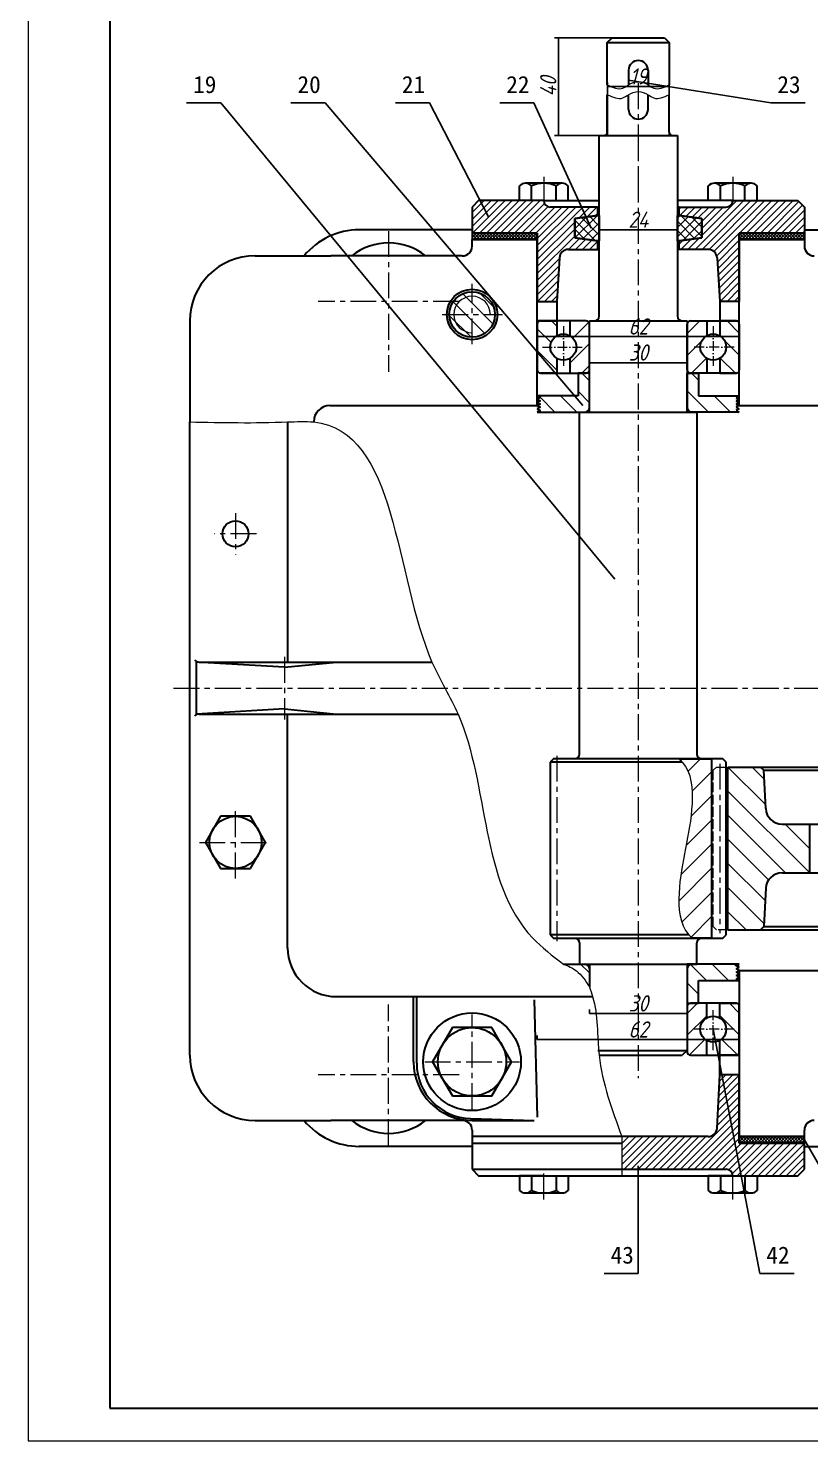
# Model space of a CAD drawing. Header units: millimetres. Extents: x 0 to 1189, y 0 to 841.
# Drawn here: x 0 to 240.1, y 0 to 433.8 of the extents above; entities that cross this region are included whole.
import ezdxf

# ---------------------------------------------------------------- set-up
doc = ezdxf.new("R2010")
doc.units = ezdxf.units.MM
doc.header["$LTSCALE"] = 0.25
for name, pattern in [('ACAD_ISO02W100', [15, 12, -3]), ('ACAD_ISO10W100', [18, 12, -3, 0, -3]), ('CENTER', [50.8, 31.75, -6.35, 6.35, -6.35])]:
    doc.linetypes.add(name, pattern=pattern)
for name, color, linetype, lineweight in [('中心线', 1, 'CENTER', 15), ('剖面线', 4, 'Continuous', 15), ('尺寸', 7, 'Continuous', 15), ('标注', 3, 'Continuous', 15), ('粗实线', 7, 'Continuous', 30), ('细实线', 7, 'Continuous', 15), ('虚线', 1, 'ACAD_ISO02W100', 15)]:
    doc.layers.add(name, color=color, linetype=linetype, lineweight=lineweight)
doc.styles.add('gbeitc', font='gbeitc.shx', dxfattribs={"bigfont": 'gbcbig.shx'})
doc.styles.get("Standard").update_dxf_attribs({"font": 'SimSun.ttf'})
doc.styles.add('txt', font='txt.shx')
doc.dimstyles.new('1', dxfattribs={"dimtxt": 5, "dimasz": 2.5, "dimexe": 1.25, "dimexo": 0, "dimtad": 1, "dimdec": 3, "dimdsep": 46, "dimtxsty": 'gbeitc', "dimblk": 'NONE', "dimcen": 2.5, "dimadec": 0, "dimazin": 0, "dimtfac": 1, "dimtdec": 3, "dimtmove": 0, "dimatfit": 3, "dimfxl": 1, "dimarcsym": 0})
doc.dimstyles.new('ISO-25', dxfattribs={"dimtxt": 3.5, "dimasz": 2.1875, "dimexe": 1.25, "dimexo": 0, "dimtad": 1, "dimdec": 3, "dimlfac": 1.5, "dimrnd": 0.01, "dimdsep": 46, "dimtxsty": 'txt', "dimcen": 2.5, "dimadec": 0, "dimazin": 0, "dimtfac": 1, "dimtdec": 3, "dimtmove": 0, "dimatfit": 3, "dimfxl": 1, "dimarcsym": 0})
pattern_1 = [(45, (-224.1548, -146.9339), (-1.0776307, 1.0776307), [])]
pattern_2 = [(45, (-224.1548, -146.9339), (-0.4849338, 0.4849338), []), (135, (-224.1548, -146.9339), (-0.4849338, -0.4849338), [])]
pattern_3 = [(135, (-224.155, -146.934), (-3.367596, -3.367596), [])]
pattern_4 = [(45, (-224.155, -146.934), (-3.367596, 3.367596), [])]
pattern_5 = [(45, (-224.1548, -146.9339), (-1.4143903, 1.4143903), []), (135, (-224.1548, -146.9339), (-1.4143903, -1.4143903), [])]

# ---------------------------------------------------------------- blocks, each defined once
blk = doc.blocks.new('*D18')
at = {"layer": 'Defpoints', "color": 0, "transparency": 16777216}
for p in [(196.72, 415.9), (177.72, 400.9), (196.72, 400.9)]:
    blk.add_point(p, dxfattribs=at)
at = {"layer": '尺寸', "color": 0, "lineweight": -2, "transparency": 16777216}
for p, q in [((177.72, 400.9), (177.72, 417.15)), ((196.72, 400.9), (196.72, 417.15)), ((177.72, 415.9), (196.72, 415.9))]:
    blk.add_line(p, q, dxfattribs=at)
at = {"layer": '尺寸', "color": 0, "transparency": 16777216, "insert": (187.22, 419.02), "char_height": 5, "attachment_point": 5, "style": 'gbeitc'}
blk.add_mtext('19', dxfattribs=at)
blk = doc.blocks.new('_None')
blk = doc.blocks.new('*D19')
at = {"layer": 'Defpoints', "color": 0, "transparency": 16777216}
for p in [(162.72, 430.9), (187.22, 430.9), (187.22, 400.9)]:
    blk.add_point(p, dxfattribs=at)
at = {"layer": '尺寸', "color": 0, "lineweight": -2, "transparency": 16777216}
for p, q in [((187.22, 430.9), (161.47, 430.9)), ((162.72, 400.9), (162.72, 430.9)), ((187.22, 400.9), (161.47, 400.9))]:
    blk.add_line(p, q, dxfattribs=at)
at = {"layer": '尺寸', "color": 0, "transparency": 16777216, "insert": (159.59, 415.9), "char_height": 5, "attachment_point": 5, "rotation": 90, "style": 'gbeitc'}
blk.add_mtext('40', dxfattribs=at)
blk = doc.blocks.new('*D20')
at = {"layer": 'Defpoints', "color": 0, "transparency": 16777216}
for p in [(175.22, 371.9), (199.22, 371.9), (199.22, 371.9)]:
    blk.add_point(p, dxfattribs=at)
at = {"layer": '尺寸', "color": 0, "lineweight": -2, "transparency": 16777216}
for p, q in [((175.22, 371.9), (175.22, 373.15)), ((199.22, 371.9), (199.22, 373.15)), ((175.22, 371.9), (199.22, 371.9))]:
    blk.add_line(p, q, dxfattribs=at)
at = {"layer": '尺寸', "color": 0, "transparency": 16777216, "insert": (187.22, 375.02), "char_height": 5, "attachment_point": 5, "style": 'gbeitc'}
blk.add_mtext('24', dxfattribs=at)
blk = doc.blocks.new('*D21')
at = {"layer": 'Defpoints', "color": 0, "transparency": 16777216}
for p in [(156.22, 339.1), (218.22, 339.1), (218.22, 339.1)]:
    blk.add_point(p, dxfattribs=at)
at = {"layer": '尺寸', "color": 0, "lineweight": -2, "transparency": 16777216}
for p, q in [((156.22, 339.1), (156.22, 340.35)), ((156.22, 339.1), (218.22, 339.1)), ((218.22, 339.1), (218.22, 340.35))]:
    blk.add_line(p, q, dxfattribs=at)
at = {"layer": '尺寸', "color": 0, "transparency": 16777216, "insert": (187.22, 342.22), "char_height": 5, "attachment_point": 5, "style": 'gbeitc'}
blk.add_mtext('62', dxfattribs=at)
blk = doc.blocks.new('*D22')
at = {"layer": 'Defpoints', "color": 0, "transparency": 16777216}
for p in [(172.22, 331.1), (202.22, 331.1), (202.22, 331.1)]:
    blk.add_point(p, dxfattribs=at)
at = {"layer": '尺寸', "color": 0, "lineweight": -2, "transparency": 16777216}
for p, q in [((172.22, 331.1), (172.22, 332.35)), ((172.22, 331.1), (202.22, 331.1)), ((202.22, 331.1), (202.22, 332.35))]:
    blk.add_line(p, q, dxfattribs=at)
at = {"layer": '尺寸', "color": 0, "transparency": 16777216, "insert": (187.22, 334.22), "char_height": 5, "attachment_point": 5, "style": 'gbeitc'}
blk.add_mtext('30', dxfattribs=at)
blk = doc.blocks.new('*D23')
at = {"layer": 'Defpoints', "color": 0, "transparency": 16777216}
for p in [(156.22, 123.2), (218.22, 123.2), (218.22, 123.2)]:
    blk.add_point(p, dxfattribs=at)
at = {"layer": '尺寸', "color": 0, "lineweight": -2, "transparency": 16777216}
for p, q in [((156.22, 123.2), (156.22, 124.45)), ((156.22, 123.2), (218.22, 123.2)), ((218.22, 123.2), (218.22, 124.45))]:
    blk.add_line(p, q, dxfattribs=at)
at = {"layer": '尺寸', "color": 0, "transparency": 16777216, "insert": (187.22, 126.32), "char_height": 5, "attachment_point": 5, "style": 'gbeitc'}
blk.add_mtext('62', dxfattribs=at)
blk = doc.blocks.new('*D24')
at = {"layer": 'Defpoints', "color": 0, "transparency": 16777216}
for p in [(172.22, 131.2), (202.22, 131.2), (202.22, 131.2)]:
    blk.add_point(p, dxfattribs=at)
at = {"layer": '尺寸', "color": 0, "lineweight": -2, "transparency": 16777216}
for p, q in [((172.22, 131.2), (172.22, 132.45)), ((172.22, 131.2), (202.22, 131.2)), ((202.22, 131.2), (202.22, 132.45))]:
    blk.add_line(p, q, dxfattribs=at)
at = {"layer": '尺寸', "color": 0, "transparency": 16777216, "insert": (187.22, 134.32), "char_height": 5, "attachment_point": 5, "style": 'gbeitc'}
blk.add_mtext('30', dxfattribs=at)

msp = doc.modelspace()

# ---------------------------------------------------------------- hatches: boundary and pattern name
at = {"layer": '剖面线'}
h = msp.add_hatch(dxfattribs=at)
h.set_pattern_fill('ANSI31', color=256, scale=0.48, style=0)
h.set_pattern_definition(pattern_1)
edge = h.paths.add_edge_path()
edge.add_line((174.7159, 378.8995), (160.2159, 378.8995))
edge.add_arc((160.2159, 380.8995), 2, 180, 270, ccw=False)
edge.add_line((158.2159, 380.8995), (138.2159, 380.8995))
edge.add_line((138.2159, 380.8995), (136.2159, 378.8995))
edge.add_line((136.2159, 378.8995), (136.2159, 370.8995))
edge.add_line((136.2159, 370.8995), (150.7159, 370.8995))
edge.add_line((150.7159, 370.8995), (156.2159, 370.8995))
edge.add_line((156.2159, 370.8995), (156.2159, 360.8995))
edge.add_line((156.2159, 360.8995), (156.2159, 349.8995))
edge.add_line((156.2159, 349.8995), (162.2159, 349.8995))
edge.add_line((162.2159, 349.8995), (163.0123, 363.3124))
edge.add_arc((165.7574, 363.1495), 2.75, 90, 176.602052, ccw=False)
edge.add_line((165.7574, 365.8995), (174.7159, 365.8995))
edge.add_line((174.7159, 365.8995), (174.7159, 368.54))
edge.add_line((174.7159, 368.54), (167.7159, 369.3995))
edge.add_line((167.7159, 369.3995), (167.7159, 375.3995))
edge.add_line((167.7159, 375.3995), (174.7159, 376.2589))
edge.add_line((174.7159, 376.2589), (174.7159, 378.8995))
h = msp.add_hatch(dxfattribs=at)
h.set_pattern_fill('ANSI31', color=256, scale=0.48, style=0)
h.set_pattern_definition(pattern_1)
edge = h.paths.add_edge_path()
edge.add_line((199.7159, 378.8995), (214.2159, 378.8995))
edge.add_arc((214.2159, 380.8995), 2, 270, 360)
edge.add_line((216.2159, 380.8995), (236.2159, 380.8995))
edge.add_line((236.2159, 380.8995), (238.2159, 378.8995))
edge.add_line((238.2159, 378.8995), (238.2159, 370.8995))
edge.add_line((238.2159, 370.8995), (223.7159, 370.8995))
edge.add_line((223.7159, 370.8995), (218.2159, 370.8995))
edge.add_line((218.2159, 370.8995), (218.2159, 360.8995))
edge.add_line((218.2159, 360.8995), (218.2159, 349.8995))
edge.add_line((218.2159, 349.8995), (212.2159, 349.8995))
edge.add_line((212.2159, 349.8995), (211.4195, 363.3124))
edge.add_arc((208.6743, 363.1495), 2.75, 3.397948, 90)
edge.add_line((208.6743, 365.8995), (199.7159, 365.8995))
edge.add_line((199.7159, 365.8995), (199.7159, 368.54))
edge.add_line((199.7159, 368.54), (206.7159, 369.3995))
edge.add_line((206.7159, 369.3995), (206.7159, 375.3995))
edge.add_line((206.7159, 375.3995), (199.7159, 376.2589))
edge.add_line((199.7159, 376.2589), (199.7159, 378.8995))
h = msp.add_hatch(dxfattribs=at)
h.set_pattern_fill('ANSI37', color=256, scale=0.63, style=0)
h.set_pattern_definition(pattern_5)
h.paths.add_polyline_path([(167.7159, 375.3995), (174.7159, 376.2589), (175.2159, 376.2589), (175.2159, 368.54), (174.7159, 368.54), (167.7159, 369.3995)])
h = msp.add_hatch(dxfattribs=at)
h.set_pattern_fill('ANSI37', color=256, scale=0.63, style=0)
h.set_pattern_definition(pattern_5)
h.paths.add_polyline_path([(206.7159, 369.3995), (199.7159, 368.54), (199.2159, 368.54), (199.2159, 376.2589), (199.7159, 376.2589), (206.7159, 375.3995)])
h = msp.add_hatch(dxfattribs=at)
h.set_pattern_fill('ANSI37', color=256, scale=0.216, style=0)
h.set_pattern_definition(pattern_2)
h.paths.add_polyline_path([(156.2159, 368.8995), (156.2159, 370.8995), (136.2159, 370.8995), (136.2159, 368.8995)])
h = msp.add_hatch(dxfattribs=at)
h.set_pattern_fill('ANSI37', color=256, scale=0.216, style=0)
h.set_pattern_definition(pattern_2)
h.paths.add_polyline_path([(218.2159, 368.8995), (218.2159, 370.8995), (238.2159, 370.8995), (238.2159, 368.8995)])
h = msp.add_hatch(dxfattribs=at)
h.set_pattern_fill('ANSI31', color=256, scale=1.2, angle=90, style=0)
h.set_pattern_definition([(135, (-224.1548, -146.934), (-2.694077, -2.694077), [])])
edge = h.paths.add_edge_path()
edge.add_arc((136.2159, 345.8995), 7, 0, 360)
h = msp.add_hatch(dxfattribs=at)
h.set_pattern_fill('ANSI31', color=256, scale=1.5, angle=90, style=0)
h.set_pattern_definition(pattern_3)
edge = h.paths.add_edge_path()
edge.add_line((157.2159, 343.8995), (162.2159, 343.8995))
edge.add_line((162.2159, 343.8995), (162.2159, 339.3636))
edge.add_arc((164.2159, 335.8995), 4, 120, 240)
edge.add_line((162.2159, 332.4353), (162.2159, 327.8995))
edge.add_line((162.2159, 327.8995), (157.2159, 327.8995))
edge.add_arc((157.2159, 328.8995), 1, 180, 270, ccw=False)
edge.add_line((156.2159, 328.8995), (156.2159, 342.8995))
edge.add_arc((157.2159, 342.8995), 1, 90, 180, ccw=False)
h = msp.add_hatch(dxfattribs=at)
h.set_pattern_fill('ANSI31', color=256, scale=1.5, style=0)
h.set_pattern_definition(pattern_4)
edge = h.paths.add_edge_path()
edge.add_line((171.2159, 343.8995), (166.2159, 343.8995))
edge.add_line((166.2159, 343.8995), (166.2159, 339.3636))
edge.add_arc((164.2159, 335.8995), 4, -60, 60, ccw=False)
edge.add_line((166.2159, 332.4353), (166.2159, 327.8995))
edge.add_line((166.2159, 327.8995), (171.2159, 327.8995))
edge.add_arc((171.2159, 328.8995), 1, 270, 360)
edge.add_line((172.2159, 328.8995), (172.2159, 342.8995))
edge.add_arc((171.2159, 342.8995), 1, 0, 90)
h = msp.add_hatch(dxfattribs=at)
h.set_pattern_fill('ANSI31', color=256, scale=1.5, style=0)
h.set_pattern_definition(pattern_4)
edge = h.paths.add_edge_path()
edge.add_line((203.2159, 343.8995), (208.2159, 343.8995))
edge.add_line((208.2159, 343.8995), (208.2159, 339.3636))
edge.add_arc((210.2159, 335.8995), 4, 120, 240)
edge.add_line((208.2159, 332.4353), (208.2159, 327.8995))
edge.add_line((208.2159, 327.8995), (203.2159, 327.8995))
edge.add_arc((203.2159, 328.8995), 1, 180, 270, ccw=False)
edge.add_line((202.2159, 328.8995), (202.2159, 342.8995))
edge.add_arc((203.2159, 342.8995), 1, 90, 180, ccw=False)
h = msp.add_hatch(dxfattribs=at)
h.set_pattern_fill('ANSI31', color=256, scale=1.5, angle=90, style=0)
h.set_pattern_definition(pattern_3)
edge = h.paths.add_edge_path()
edge.add_line((217.2159, 343.8995), (212.2159, 343.8995))
edge.add_line((212.2159, 343.8995), (212.2159, 339.3636))
edge.add_arc((210.2159, 335.8995), 4, -60, 60, ccw=False)
edge.add_line((212.2159, 332.4353), (212.2159, 327.8995))
edge.add_line((212.2159, 327.8995), (217.2159, 327.8995))
edge.add_arc((217.2159, 328.8995), 1, 270, 360)
edge.add_line((218.2159, 328.8995), (218.2159, 342.8995))
edge.add_arc((217.2159, 342.8995), 1, 0, 90)
h = msp.add_hatch(dxfattribs=at)
h.set_pattern_fill('ANSI31', color=256, scale=1.5, angle=90, style=0)
h.set_pattern_definition(pattern_3)
h.paths.add_polyline_path([(172.2159, 327.8995), (168.7159, 327.8995), (168.7159, 320.8995), (156.2159, 320.8995), (157.1972, 320.3995), (156.2159, 319.8995), (157.1972, 319.3995), (156.2159, 318.8995), (157.1972, 318.3995), (156.2159, 317.8995), (157.1972, 317.3995), (156.2159, 316.8995), (157.1972, 316.3995), (156.2159, 315.8995), (166.2159, 315.8995), (172.2159, 315.8995)])
h = msp.add_hatch(dxfattribs=at)
h.set_pattern_fill('ANSI31', color=256, scale=1.5, angle=90, style=0)
h.set_pattern_definition(pattern_3)
h.paths.add_polyline_path([(202.2159, 327.8995), (205.7159, 327.8995), (205.7159, 320.8995), (218.2159, 320.8995), (217.2346, 320.3995), (218.2159, 319.8995), (217.2346, 319.3995), (218.2159, 318.8995), (217.2346, 318.3995), (218.2159, 317.8995), (217.2346, 317.3995), (218.2159, 316.8995), (217.2346, 316.3995), (218.2159, 315.8995), (208.2159, 315.8995), (202.2159, 315.8995)])
h = msp.add_hatch(dxfattribs=at)
h.set_pattern_fill('ANSI31', color=256, scale=1.65, style=0)
h.set_pattern_definition([(45, (-224.155, -146.934), (-3.704356, 3.704356), [])])
edge = h.paths.add_edge_path()
edge.add_line((199.7159, 209.3995), (209.7159, 209.3995))
edge.add_line((209.7159, 209.3995), (209.7159, 154.3995))
edge.add_line((209.7159, 154.3995), (203.7159, 154.3995))
edge.add_spline(control_points=[(203.7159, 154.3995), (203.3725, 154.726), (199.8493, 158.0772), (199.1347, 168.8219), (201.7159, 181.8995), (204.297, 194.977), (203.5824, 205.7217), (200.0592, 209.0729), (199.7159, 209.3995)], knot_values=[0, 0, 0, 0, 1.41421356, 14.51240046, 28.40709369, 42.30178692, 55.39997382, 56.81418738, 56.81418738, 56.81418738, 56.81418738], degree=3, periodic=0)
h = msp.add_hatch(dxfattribs=at)
h.set_pattern_fill('ANSI31', color=256, scale=1.65, angle=90, style=0)
h.set_pattern_definition([(135, (-224.155, -146.934), (-3.704356, -3.704356), [])])
edge = h.paths.add_edge_path()
edge.add_line((214.7159, 156.8995), (214.7159, 206.8995))
edge.add_line((214.7159, 206.8995), (224.7159, 206.8995))
edge.add_line((224.7159, 206.8995), (225.7159, 205.8995))
edge.add_line((225.7159, 205.8995), (226.3398, 194.1347))
edge.add_arc((231.3327, 194.3995), 5, 183.035569, 270)
edge.add_line((231.3327, 189.3995), (239.7159, 189.3995))
edge.add_line((239.7159, 189.3995), (239.7159, 174.3995))
edge.add_line((239.7159, 174.3995), (231.3327, 174.3995))
edge.add_arc((231.3327, 169.3995), 5, 90, 176.964431)
edge.add_line((226.3398, 169.6642), (225.7159, 157.8995))
edge.add_line((225.7159, 157.8995), (224.7159, 156.8995))
edge.add_line((224.7159, 156.8995), (214.7159, 156.8995))
h = msp.add_hatch(dxfattribs=at)
h.set_pattern_fill('ANSI31', color=256, scale=1.5, angle=90, style=0)
h.set_pattern_definition(pattern_3)
edge = h.paths.add_edge_path()
edge.add_line((164.2159, 146.3995), (172.2159, 146.3995))
edge.add_line((172.2159, 146.3995), (172.2159, 139.3995))
edge.add_spline(control_points=[(172.2159, 139.3995), (171.0381, 141.2233), (169.0192, 144.3499), (165.6286, 145.7966), (164.2159, 146.3995)], knot_values=[0, 0, 0, 0, 6.32534584, 10.84308864, 10.84308864, 10.84308864, 10.84308864], degree=3, periodic=0)
h = msp.add_hatch(dxfattribs=at)
h.set_pattern_fill('ANSI31', color=256, scale=1.5, angle=90, style=0)
h.set_pattern_definition(pattern_3)
h.paths.add_polyline_path([(202.2159, 134.3995), (205.7159, 134.3995), (205.7159, 141.3995), (218.2159, 141.3995), (217.2346, 141.8995), (218.2159, 142.3995), (217.2346, 142.8995), (218.2159, 143.3995), (217.2346, 143.8995), (218.2159, 144.3995), (217.2346, 144.8995), (218.2159, 145.3995), (217.2346, 145.8995), (218.2159, 146.3995), (208.2159, 146.3995), (202.2159, 146.3995)])
h = msp.add_hatch(dxfattribs=at)
h.set_pattern_fill('ANSI31', color=256, scale=1.5, style=0)
h.set_pattern_definition(pattern_4)
edge = h.paths.add_edge_path()
edge.add_line((203.2159, 118.3995), (208.2159, 118.3995))
edge.add_line((208.2159, 118.3995), (208.2159, 122.9353))
edge.add_arc((210.2159, 126.3995), 4, 120, 240, ccw=False)
edge.add_line((208.2159, 129.8636), (208.2159, 134.3995))
edge.add_line((208.2159, 134.3995), (203.2159, 134.3995))
edge.add_arc((203.2159, 133.3995), 1, 90, 180)
edge.add_line((202.2159, 133.3995), (202.2159, 119.3995))
edge.add_arc((203.2159, 119.3995), 1, 180, 270)
h = msp.add_hatch(dxfattribs=at)
h.set_pattern_fill('ANSI31', color=256, scale=1.5, angle=90, style=0)
h.set_pattern_definition(pattern_3)
edge = h.paths.add_edge_path()
edge.add_line((217.2159, 118.3995), (212.2159, 118.3995))
edge.add_line((212.2159, 118.3995), (212.2159, 122.9353))
edge.add_arc((210.2159, 126.3995), 4, 300, 420)
edge.add_line((212.2159, 129.8636), (212.2159, 134.3995))
edge.add_line((212.2159, 134.3995), (217.2159, 134.3995))
edge.add_arc((217.2159, 133.3995), 1, 0, 90, ccw=False)
edge.add_line((218.2159, 133.3995), (218.2159, 119.3995))
edge.add_arc((217.2159, 119.3995), 1, -90, 0, ccw=False)
h = msp.add_hatch(dxfattribs=at)
h.set_pattern_fill('ANSI31', color=256, scale=0.48, style=0)
h.set_pattern_definition(pattern_1)
edge = h.paths.add_edge_path()
edge.add_line((182.1669, 83.3995), (214.2159, 83.3995))
edge.add_arc((214.2159, 81.3995), 2, 0, 90, ccw=False)
edge.add_line((216.2159, 81.3995), (236.2159, 81.3995))
edge.add_line((236.2159, 81.3995), (238.2159, 83.3995))
edge.add_line((238.2159, 83.3995), (238.2159, 91.3995))
edge.add_line((238.2159, 91.3995), (223.7159, 91.3995))
edge.add_line((223.7159, 91.3995), (218.2159, 91.3995))
edge.add_line((218.2159, 91.3995), (218.2159, 101.3995))
edge.add_line((218.2159, 101.3995), (218.2159, 112.3995))
edge.add_line((218.2159, 112.3995), (212.2159, 112.3995))
edge.add_line((212.2159, 112.3995), (211.3965, 96.0121))
edge.add_arc((208.6499, 96.1495), 2.75, 270, 357.137595, ccw=False)
edge.add_line((208.6499, 93.3995), (182.1669, 93.3995))
edge.add_line((182.1669, 93.3995), (182.1669, 83.3995))
h = msp.add_hatch(dxfattribs=at)
h.set_pattern_fill('ANSI37', color=256, scale=0.216, style=0)
h.set_pattern_definition(pattern_2)
h.paths.add_polyline_path([(218.2159, 93.3995), (218.2159, 91.3995), (238.2159, 91.3995), (238.2159, 93.3995)])

# ---------------------------------------------------------------- linework, layer by layer
at = {"layer": '中心线'}
for p, q in [((187.2159, 416.8995), (187.2159, 379.8995)), ((187.2159, 400.8995), (187.2159, 111.3995)), ((158.2245, 388.1995), (158.2245, 378.8995)), ((216.2072, 388.1995), (216.2072, 378.8995)), ((110.5959, 371.4995), (110.5959, 328.2995)), ((136.2159, 336.7495), (136.2159, 355.2655)), ((132.1959, 349.8995), (88.9959, 349.8995)), ((127.0659, 345.8995), (145.5819, 345.8995)), ((63.5959, 284.9245), (63.5959, 272.1245)), ((69.9959, 278.5245), (57.1959, 278.5245)), ((78.6183, 240.7495), (78.6183, 221.5495)), ((44.5959, 231.1495), (649.2159, 231.1495)), ((162.2159, 210.3995), (162.2159, 153.3995)), ((212.2159, 207.8995), (212.2159, 155.8995)), ((63.5959, 172.6893), (63.5959, 194.8596)), ((52.5107, 183.7745), (74.681, 183.7745)), ((110.5959, 90.7995), (110.5959, 133.9995)), ((136.2159, 101.8502), (136.2159, 130.9487)), ((121.6666, 116.3995), (150.7651, 116.3995)), ((132.1959, 112.3995), (88.9959, 112.3995)), ((158.2245, 74.0995), (158.2245, 83.3995)), ((216.2072, 74.0995), (216.2072, 83.3995))]:
    msp.add_line(p, q, dxfattribs=at)
at = {"layer": '中心线', "linetype": 'ACAD_ISO10W100'}
for p, q in [((164.2159, 342.2995), (164.2159, 329.4995)), ((210.2159, 342.2995), (210.2159, 329.4995)), ((157.8159, 335.8995), (170.6159, 335.8995)), ((216.6159, 335.8995), (203.8159, 335.8995)), ((210.2159, 119.9995), (210.2159, 132.7995)), ((216.6159, 126.3995), (203.8159, 126.3995))]:
    msp.add_line(p, q, dxfattribs=at)
at = {"layer": '粗实线'}
for p, q in [((25, 831), (25, 10)), ((177.7159, 429.3995), (179.2159, 430.8995)), ((179.2159, 430.8995), (195.2159, 430.8995)), ((195.2159, 430.8995), (196.7159, 429.3995)), ((177.7159, 416.3995), (177.7159, 429.3995)), ((177.7159, 429.3995), (196.7159, 429.3995)), ((196.7159, 429.3995), (196.7159, 416.3995)), ((184.2159, 420.8995), (184.2159, 416.3995)), ((190.2159, 420.8995), (190.2159, 416.3995)), ((177.7159, 401.8995), (177.7159, 413.3995)), ((184.2159, 408.8995), (184.2159, 413.3995)), ((190.2159, 408.8995), (190.2159, 413.3995)), ((196.7159, 401.8995), (196.7159, 413.3995)), ((175.2159, 345.3995), (175.2159, 400.8995)), ((175.2159, 400.8995), (199.2159, 400.8995)), ((199.2159, 400.8995), (199.2159, 345.3995)), ((163.8536, 386.1995), (152.5953, 386.1995)), ((221.8364, 386.1995), (210.5781, 386.1995)), ((150.7189, 380.8995), (150.7189, 385.4222)), ((154.4717, 380.8995), (154.4717, 385.4222)), ((161.9773, 380.8995), (161.9773, 385.4222)), ((165.73, 380.8995), (165.73, 385.4222)), ((208.7017, 380.8995), (208.7017, 385.4222)), ((212.4545, 380.8995), (212.4545, 385.4222)), ((219.96, 380.8995), (219.96, 385.4222)), ((223.7128, 380.8995), (223.7128, 385.4222)), ((138.2159, 380.8995), (136.2159, 378.8995)), ((136.2159, 378.8995), (136.2159, 370.8995)), ((158.2159, 380.8995), (138.2159, 380.8995)), ((158.2245, 380.8995), (150.7189, 380.8995)), ((158.2159, 380.8995), (175.2159, 380.8995)), ((158.2245, 380.8995), (165.73, 380.8995)), ((174.7159, 378.8995), (160.2159, 378.8995)), ((174.7159, 378.8995), (174.7159, 376.2589)), ((174.7159, 378.8995), (175.2159, 378.8995)), ((216.2159, 380.8995), (199.2159, 380.8995)), ((199.7159, 378.8995), (199.2159, 378.8995)), ((199.7159, 378.8995), (214.2159, 378.8995)), ((199.7159, 376.2589), (199.7159, 378.8995)), ((216.2072, 380.8995), (208.7017, 380.8995)), ((216.2072, 380.8995), (223.7128, 380.8995)), ((216.2159, 380.8995), (236.2159, 380.8995)), ((236.2159, 380.8995), (238.2159, 378.8995)), ((238.2159, 378.8995), (238.2159, 370.8995)), ((174.7159, 376.2589), (167.7159, 375.3995)), ((167.7159, 375.3995), (174.7159, 376.2589)), ((167.7159, 375.3995), (167.7159, 369.3995)), ((167.7159, 369.3995), (167.7159, 375.3995)), ((174.7159, 376.2589), (175.2159, 376.2589)), ((175.2159, 376.2589), (175.2159, 368.54)), ((199.2159, 368.54), (199.2159, 376.2589)), ((199.2159, 376.2589), (199.7159, 376.2589)), ((206.7159, 375.3995), (199.7159, 376.2589)), ((199.7159, 376.2589), (206.7159, 375.3995)), ((206.7159, 369.3995), (206.7159, 375.3995)), ((206.7159, 375.3995), (206.7159, 369.3995)), ((136.2159, 371.8995), (101.5959, 371.8995)), ((136.2159, 370.8995), (150.7159, 370.8995)), ((156.2159, 370.8995), (136.2159, 370.8995)), ((136.2159, 370.8995), (136.2159, 368.8995)), ((156.2159, 368.8995), (136.2159, 368.8995)), ((136.2159, 366.8995), (136.2159, 368.8995)), ((136.2159, 368.8995), (156.2159, 368.8995)), ((150.7159, 370.8995), (156.2159, 370.8995)), ((156.2159, 370.8995), (156.2159, 360.8995)), ((156.2159, 368.8995), (156.2159, 370.8995)), ((156.2159, 317.8995), (156.2159, 368.8995)), ((167.7159, 369.3995), (174.7159, 368.54)), ((174.7159, 368.54), (167.7159, 369.3995)), ((199.7159, 368.54), (206.7159, 369.3995)), ((206.7159, 369.3995), (199.7159, 368.54)), ((223.7159, 370.8995), (218.2159, 370.8995)), ((218.2159, 370.8995), (218.2159, 360.8995)), ((218.2159, 368.8995), (218.2159, 370.8995)), ((218.2159, 370.8995), (238.2159, 370.8995)), ((238.2159, 368.8995), (218.2159, 368.8995)), ((218.2159, 317.8995), (218.2159, 368.8995)), ((218.2159, 368.8995), (238.2159, 368.8995)), ((238.2159, 370.8995), (223.7159, 370.8995)), ((238.2159, 371.8995), (261.2159, 371.8995)), ((238.2159, 370.8995), (238.2159, 368.8995)), ((238.2159, 368.8995), (238.2159, 366.8995)), ((165.7574, 365.8995), (174.7159, 365.8995)), ((174.7159, 368.54), (174.7159, 365.8995)), ((175.2159, 368.54), (174.7159, 368.54)), ((174.7159, 365.8995), (175.2159, 365.8995)), ((199.7159, 368.54), (199.2159, 368.54)), ((199.7159, 365.8995), (199.2159, 365.8995)), ((199.7159, 365.8995), (199.7159, 368.54)), ((208.6743, 365.8995), (199.7159, 365.8995)), ((69.5959, 363.8995), (92.9059, 363.8995)), ((133.2159, 363.8995), (92.9059, 363.8995)), ((156.2159, 360.8995), (156.2159, 349.8995)), ((163.0123, 363.3124), (162.2159, 349.8995)), ((211.4195, 363.3124), (212.2159, 349.8995)), ((218.2159, 360.8995), (218.2159, 349.8995)), ((156.2159, 349.8995), (162.2159, 349.8995)), ((156.2159, 343.8995), (156.2159, 349.8995)), ((162.2159, 349.8995), (162.2159, 343.8995)), ((218.2159, 349.8995), (212.2159, 349.8995)), ((212.2159, 349.8995), (212.2159, 343.8995)), ((218.2159, 343.8995), (218.2159, 349.8995)), ((49.5959, 343.8995), (49.5959, 312.8995)), ((162.2159, 343.8995), (156.2159, 343.8995)), ((156.2159, 342.8995), (156.2159, 328.8995)), ((171.2159, 343.8995), (157.2159, 343.8995)), ((157.2159, 343.8995), (162.2159, 343.8995)), ((162.2159, 343.8995), (162.2159, 339.3636)), ((171.2159, 343.8995), (166.2159, 343.8995)), ((166.2159, 343.8995), (166.2159, 339.3636)), ((172.2159, 317.3995), (172.2159, 343.8995)), ((172.2159, 343.8995), (202.2159, 343.8995)), ((172.2159, 328.8995), (172.2159, 342.8995)), ((202.2159, 343.8995), (202.2159, 317.3995)), ((202.2159, 328.8995), (202.2159, 342.8995)), ((203.2159, 343.8995), (217.2159, 343.8995)), ((203.2159, 343.8995), (208.2159, 343.8995)), ((208.2159, 343.8995), (208.2159, 339.3636)), ((217.2159, 343.8995), (212.2159, 343.8995)), ((212.2159, 343.8995), (212.2159, 339.3636)), ((212.2159, 343.8995), (218.2159, 343.8995)), ((218.2159, 342.8995), (218.2159, 328.8995)), ((162.2159, 332.4353), (162.2159, 327.8995)), ((166.2159, 332.4353), (166.2159, 327.8995)), ((208.2159, 332.4353), (208.2159, 327.8995)), ((212.2159, 332.4353), (212.2159, 327.8995)), ((157.2159, 327.8995), (171.2159, 327.8995)), ((162.2159, 327.8995), (157.2159, 327.8995)), ((166.2159, 327.8995), (171.2159, 327.8995)), ((172.2159, 327.8995), (168.7159, 327.8995)), ((168.7159, 327.8995), (168.7159, 320.8995)), ((172.2159, 315.8995), (172.2159, 327.8995)), ((202.2159, 327.8995), (205.7159, 327.8995)), ((202.2159, 315.8995), (202.2159, 327.8995)), ((217.2159, 327.8995), (203.2159, 327.8995)), ((208.2159, 327.8995), (203.2159, 327.8995)), ((205.7159, 327.8995), (205.7159, 320.8995)), ((212.2159, 327.8995), (217.2159, 327.8995)), ((92.5959, 317.8995), (156.2159, 317.8995)), ((168.7159, 320.8995), (156.2159, 320.8995)), ((156.2159, 320.8995), (157.1972, 320.3995)), ((157.1972, 320.3995), (156.2159, 319.8995)), ((156.2159, 319.8995), (157.1972, 319.3995)), ((157.1972, 319.3995), (156.2159, 318.8995)), ((156.2159, 318.8995), (157.1972, 318.3995)), ((157.1972, 318.3995), (156.2159, 317.8995)), ((156.2159, 317.8995), (157.1972, 317.3995)), ((157.1972, 317.3995), (156.2159, 316.8995)), ((156.2159, 316.8995), (157.1972, 316.3995)), ((205.7159, 320.8995), (218.2159, 320.8995)), ((218.2159, 320.8995), (217.2346, 320.3995)), ((217.2346, 320.3995), (218.2159, 319.8995)), ((218.2159, 319.8995), (217.2346, 319.3995)), ((217.2346, 319.3995), (218.2159, 318.8995)), ((218.2159, 318.8995), (217.2346, 318.3995)), ((217.2346, 318.3995), (218.2159, 317.8995)), ((218.2159, 317.8995), (217.2346, 317.3995)), ((217.2346, 317.3995), (218.2159, 316.8995)), ((218.2159, 316.8995), (217.2346, 316.3995)), ((218.2159, 317.8995), (281.2159, 317.8995)), ((49.5959, 118.3995), (49.5959, 312.8995)), ((79.5959, 312.8995), (79.5959, 239.1495)), ((87.5959, 312.8995), (87.5959, 312.8995)), ((157.1972, 316.3995), (156.2159, 315.8995)), ((156.2159, 315.8995), (166.2159, 315.8995)), ((166.2159, 315.8995), (166.2159, 315.8995)), ((166.2159, 315.8995), (172.2159, 315.8995)), ((169.2159, 210.8995), (169.2159, 315.8995)), ((169.2159, 315.8995), (205.2159, 315.8995)), ((208.2159, 315.8995), (202.2159, 315.8995)), ((205.2159, 315.8995), (205.2159, 210.8995)), ((218.2159, 315.8995), (208.2159, 315.8995)), ((208.2159, 315.8995), (208.2159, 315.8995)), ((217.2346, 316.3995), (218.2159, 315.8995)), ((51.5959, 223.1495), (51.5959, 239.1495)), ((78.6183, 237.5495), (51.5959, 239.1495)), ((52.4243, 239.1495), (123.9059, 239.1495)), ((78.6183, 237.5495), (94.6183, 239.1495)), ((78.6183, 224.7495), (51.5959, 223.1495)), ((52.4243, 223.1495), (131.9059, 223.1495)), ((78.6183, 224.7495), (94.6183, 223.1495)), ((79.5959, 151.3995), (79.5959, 223.1495)), ((161.2159, 209.3995), (160.2159, 208.3995)), ((160.2159, 208.3995), (160.2159, 155.3995)), ((200.7159, 208.3995), (160.2159, 208.3995)), ((213.2159, 209.3995), (161.2159, 209.3995)), ((199.7159, 209.3995), (209.7159, 209.3995)), ((209.7159, 209.3995), (209.7159, 154.3995)), ((214.2159, 208.3995), (213.2159, 209.3995)), ((214.2159, 155.3995), (214.2159, 208.3995)), ((214.7159, 156.8995), (214.7159, 206.8995)), ((214.7159, 206.8995), (224.7159, 206.8995)), ((224.7159, 206.8995), (225.7159, 205.8995)), ((224.7159, 206.8995), (286.2159, 206.8995)), ((226.3398, 194.1347), (225.7159, 205.8995)), ((225.7159, 205.8995), (285.2159, 205.8995)), ((58.9771, 191.7745), (54.3583, 183.7745)), ((68.2147, 191.7745), (58.9771, 191.7745)), ((72.8335, 183.7745), (68.2147, 191.7745)), ((231.3327, 189.3995), (239.7159, 189.3995)), ((239.7159, 189.3995), (239.7159, 174.3995)), ((239.7159, 189.3995), (269.7159, 189.3995)), ((54.3583, 183.7745), (58.9771, 175.7745)), ((68.2147, 175.7745), (72.8335, 183.7745)), ((58.9771, 175.7745), (68.2147, 175.7745)), ((231.3327, 174.3995), (239.7159, 174.3995)), ((239.7159, 174.3995), (269.7159, 174.3995)), ((226.3398, 169.6642), (225.7159, 157.8995)), ((214.7159, 156.8995), (224.7159, 156.8995)), ((224.7159, 156.8995), (225.7159, 157.8995)), ((224.7159, 156.8995), (286.2159, 156.8995)), ((225.7159, 157.8995), (285.2159, 157.8995)), ((160.2159, 155.3995), (161.2159, 154.3995)), ((202.7159, 155.3995), (160.2159, 155.3995)), ((161.2159, 154.3995), (213.2159, 154.3995)), ((169.2159, 152.8995), (169.2159, 146.3995)), ((209.7159, 154.3995), (203.7159, 154.3995)), ((205.2159, 146.3995), (205.2159, 152.8995)), ((213.2159, 154.3995), (214.2159, 155.3995)), ((164.2159, 146.3995), (172.2159, 146.3995)), ((169.2159, 146.3995), (205.2159, 146.3995)), ((172.2159, 146.3995), (172.2159, 139.3995)), ((172.2159, 144.8995), (172.2159, 139.3995)), ((208.2159, 146.3995), (202.2159, 146.3995)), ((202.2159, 146.3995), (202.2159, 134.3995)), ((202.2159, 144.8995), (202.2159, 119.8995)), ((218.2159, 146.3995), (208.2159, 146.3995)), ((208.2159, 146.3995), (208.2159, 146.3995)), ((217.2346, 145.8995), (218.2159, 146.3995)), ((218.2159, 145.3995), (217.2346, 145.8995)), ((217.2346, 144.8995), (218.2159, 145.3995)), ((218.2159, 144.3995), (217.2346, 144.8995)), ((217.2346, 143.8995), (218.2159, 144.3995)), ((218.2159, 143.3995), (217.2346, 143.8995)), ((217.2346, 142.8995), (218.2159, 143.3995)), ((218.2159, 144.3995), (218.2159, 93.3995)), ((218.2159, 144.3995), (281.2159, 144.3995)), ((205.7159, 134.3995), (205.7159, 141.3995)), ((205.7159, 141.3995), (218.2159, 141.3995)), ((218.2159, 142.3995), (217.2346, 142.8995)), ((217.2346, 141.8995), (218.2159, 142.3995)), ((218.2159, 141.3995), (217.2346, 141.8995)), ((94.5959, 136.3995), (173.2159, 136.3995)), ((118.2159, 116.3995), (118.2159, 136.3995)), ((119.2159, 115.9338), (119.2159, 136.3995)), ((155.2159, 135.3995), (156.2159, 99.3995)), ((202.2159, 134.3995), (205.7159, 134.3995)), ((202.2159, 133.3995), (202.2159, 119.3995)), ((217.2159, 134.3995), (203.2159, 134.3995)), ((208.2159, 134.3995), (203.2159, 134.3995)), ((208.2159, 129.8636), (208.2159, 134.3995)), ((212.2159, 129.8636), (212.2159, 134.3995)), ((212.2159, 134.3995), (217.2159, 134.3995)), ((218.2159, 119.3995), (218.2159, 133.3995)), ((130.1537, 126.8995), (124.0915, 116.3995)), ((142.278, 126.8995), (130.1537, 126.8995)), ((148.3402, 116.3995), (142.278, 126.8995)), ((208.2159, 118.3995), (208.2159, 122.9353)), ((212.2159, 118.3995), (212.2159, 122.9353)), ((174.8159, 119.8995), (202.2159, 119.8995)), ((175.2159, 118.3995), (200.7159, 118.3995)), ((202.2159, 119.8995), (200.7159, 118.3995)), ((203.2159, 118.3995), (217.2159, 118.3995)), ((203.2159, 118.3995), (208.2159, 118.3995)), ((212.2159, 112.3995), (212.2159, 118.3995)), ((212.2159, 118.3995), (218.2159, 118.3995)), ((217.2159, 118.3995), (212.2159, 118.3995)), ((218.2159, 118.3995), (218.2159, 112.3995)), ((124.0915, 116.3995), (130.1537, 105.8995)), ((142.278, 105.8995), (148.3402, 116.3995)), ((211.3965, 96.0121), (212.2159, 112.3995)), ((218.2159, 112.3995), (212.2159, 112.3995)), ((218.2159, 101.3995), (218.2159, 112.3995)), ((130.1537, 105.8995), (142.278, 105.8995)), ((218.2159, 91.3995), (218.2159, 101.3995)), ((69.5959, 98.3995), (92.9059, 98.3995)), ((133.2159, 98.3995), (92.9059, 98.3995)), ((135.7438, 98.9403), (155.2159, 98.3995)), ((136.2159, 98.3995), (155.2159, 98.3995)), ((136.2159, 95.3995), (136.2159, 93.3995)), ((182.1669, 93.3995), (136.2159, 93.3995)), ((136.2159, 93.3995), (136.2159, 83.3995)), ((136.2159, 91.3995), (182.1669, 91.3995)), ((208.6499, 93.3995), (182.1669, 93.3995)), ((218.2159, 93.3995), (218.2159, 91.3995)), ((238.2159, 93.3995), (218.2159, 93.3995)), ((218.2159, 93.3995), (238.2159, 93.3995)), ((223.7159, 91.3995), (218.2159, 91.3995)), ((218.2159, 91.3995), (238.2159, 91.3995)), ((238.2159, 91.3995), (223.7159, 91.3995)), ((238.2159, 93.3995), (238.2159, 95.3995)), ((238.2159, 91.3995), (238.2159, 93.3995)), ((238.2159, 83.3995), (238.2159, 91.3995)), ((136.2159, 90.3995), (101.5959, 90.3995)), ((238.2159, 90.3995), (261.2159, 90.3995)), ((136.2159, 83.3995), (138.2159, 81.3995)), ((136.2159, 83.3995), (182.1669, 83.3995)), ((182.1669, 83.3995), (214.2159, 83.3995)), ((236.2159, 81.3995), (238.2159, 83.3995)), ((138.2159, 81.3995), (216.2159, 81.3995)), ((158.2245, 81.3995), (150.7189, 81.3995)), ((150.7189, 81.3995), (150.7189, 76.8767)), ((154.4717, 81.3995), (154.4717, 76.8767)), ((158.2245, 81.3995), (165.73, 81.3995)), ((161.9773, 81.3995), (161.9773, 76.8767)), ((165.73, 81.3995), (165.73, 76.8767)), ((216.2072, 81.3995), (208.7017, 81.3995)), ((208.7017, 81.3995), (208.7017, 76.8767)), ((212.4545, 81.3995), (212.4545, 76.8767)), ((216.2072, 81.3995), (223.7128, 81.3995)), ((216.2159, 81.3995), (236.2159, 81.3995)), ((219.96, 81.3995), (219.96, 76.8767)), ((223.7128, 81.3995), (223.7128, 76.8767)), ((152.5953, 76.0995), (163.8536, 76.0995)), ((210.5781, 76.0995), (221.8364, 76.0995)), ((25, 10), (1179, 10))]:
    msp.add_line(p, q, dxfattribs=at)
for centre, radius in [((136.2159, 345.8995), 7.75), ((136.2159, 345.8995), 7), ((164.2159, 335.8995), 4), ((210.2159, 335.8995), 4), ((63.5959, 278.5245), 4), ((63.5959, 183.7745), 8), ((136.2159, 116.3995), 15), ((210.2159, 126.3995), 4), ((136.2159, 116.3995), 10.5)]:
    msp.add_circle(centre, radius, dxfattribs=at)
for centre, radius, start, end in [((187.2159, 420.8995), 3, 0, 180), ((187.2159, 408.8995), 3, 180, 0), ((176.7159, 401.8995), 1, 270, 0), ((197.7159, 401.8995), 1, 180, 270), ((152.5953, 383.5458), 2.6536, 45, 135), ((158.2245, 376.7508), 9.4486, 66.598161, 113.401839), ((163.8536, 383.5458), 2.6536, 45, 135), ((210.5781, 383.5458), 2.6536, 45, 135), ((216.2072, 376.7508), 9.4486, 66.598161, 113.401839), ((221.8364, 383.5458), 2.6536, 45, 135), ((160.2159, 380.8995), 2, 180, 270), ((214.2159, 380.8995), 2, 270, 0), ((101.5959, 349.8995), 22, 90, 140.477871), ((110.5959, 349.8995), 17.9977, 51.066741, 128.933259), ((133.2159, 366.8995), 3, 270, 0), ((165.7574, 363.1495), 2.75, 90, 176.602052), ((208.6743, 363.1495), 2.75, 3.397948, 90), ((241.2159, 366.8995), 3, 180, 270), ((69.5959, 343.8995), 20, 90, 180), ((157.2159, 342.8995), 1, 90, 180), ((171.2159, 342.8995), 1, 0, 90), ((173.7159, 345.3995), 1.5, 270, 0), ((200.7159, 345.3995), 1.5, 180, 270), ((203.2159, 342.8995), 1, 90, 180), ((217.2159, 342.8995), 1, 0, 90), ((157.2159, 328.8995), 1, 180, 270), ((171.2159, 328.8995), 1, 270, 0), ((203.2159, 328.8995), 1, 180, 270), ((217.2159, 328.8995), 1, 270, 0), ((92.5959, 312.8995), 5, 90, 180), ((170.7159, 317.3995), 1.5, 270, 0), ((203.7159, 317.3995), 1.5, 180, 270), ((52.4243, 241.1495), 2, 225, 270), ((52.4243, 221.1495), 2, 90, 135), ((167.7159, 210.8995), 1.5, 270, 0), ((206.7159, 210.8995), 1.5, 180, 270), ((231.3327, 194.3995), 5, 183.035569, 270), ((231.3327, 169.3995), 5, 90, 176.964431), ((167.7159, 152.8995), 1.5, 0, 90), ((206.7159, 152.8995), 1.5, 90, 180), ((94.5959, 151.3995), 15, 180, 270), ((170.7159, 144.8995), 1.5, 0, 90), ((203.7159, 144.8995), 1.5, 90, 180), ((203.2159, 133.3995), 1, 90, 180), ((217.2159, 133.3995), 1, 0, 90), ((69.5959, 118.3995), 20, 180, 270), ((203.2159, 119.3995), 1, 180, 270), ((217.2159, 119.3995), 1, 270, 0), ((136.2159, 116.3995), 18, 180, 270), ((136.2159, 115.9338), 17, 180, 268.40886), ((101.5959, 112.3995), 21.9996, 219.522129, 270), ((110.5959, 112.3995), 17.9977, 231.066741, 308.933259), ((133.2159, 95.3995), 3, 0, 90), ((208.6499, 96.1495), 2.75, 270, 357.137595), ((241.2159, 95.3995), 3, 90, 180), ((214.2159, 81.3995), 2, 0, 90), ((152.5953, 78.7531), 2.6536, 225, 315), ((158.2245, 85.5481), 9.4486, 246.598161, 293.401839), ((163.8536, 78.7531), 2.6536, 225, 315), ((210.5781, 78.7531), 2.6536, 225, 315), ((216.2072, 85.5481), 9.4486, 246.598161, 293.401839), ((221.8364, 78.7531), 2.6536, 225, 315)]:
    msp.add_arc(centre, radius, start, end, dxfattribs=at)
at = {"layer": '细实线'}
for p, q in [((0, 841), (0, 0)), ((156.2159, 342.8995), (156.2159, 328.8995)), ((172.2159, 328.8995), (172.2159, 342.8995)), ((202.2159, 328.8995), (202.2159, 342.8995)), ((218.2159, 342.8995), (218.2159, 328.8995)), ((202.2159, 133.3995), (202.2159, 119.3995)), ((218.2159, 119.3995), (218.2159, 133.3995)), ((182.1669, 93.3995), (182.1669, 83.3995)), ((182.1669, 83.3995), (182.1669, 81.3995)), ((0, 0), (1189, 0))]:
    msp.add_line(p, q, dxfattribs=at)
for centre, radius, start, end in [((136.2159, 345.8995), 5.6, 0, 270), ((157.2159, 342.8995), 1, 90, 180), ((171.2159, 342.8995), 1, 0, 90), ((203.2159, 342.8995), 1, 90, 180), ((217.2159, 342.8995), 1, 0, 90), ((164.2159, 335.8995), 4, 120, 240), ((164.2159, 335.8995), 4, 300, 60), ((210.2159, 335.8995), 4, 120, 240), ((210.2159, 335.8995), 4, 300, 60), ((157.2159, 328.8995), 1, 180, 270), ((171.2159, 328.8995), 1, 270, 0), ((203.2159, 328.8995), 1, 180, 270), ((217.2159, 328.8995), 1, 270, 0), ((203.2159, 133.3995), 1, 90, 180), ((217.2159, 133.3995), 1, 0, 90), ((210.2159, 126.3995), 4, 120, 240), ((210.2159, 126.3995), 4, 300, 60), ((203.2159, 119.3995), 1, 180, 270), ((217.2159, 119.3995), 1, 270, 0)]:
    msp.add_arc(centre, radius, start, end, dxfattribs=at)
for points, knots in [([(177.7159, 416.3995), (179.3733, 415.6478), (181.719, 414.584), (184.494, 416.7013), (187.2159, 417.8259), (189.9377, 416.7013), (192.7127, 414.584), (195.0584, 415.6478), (196.7159, 416.3995)], [0, 0, 0, 0, 4.85412196, 6.8696864, 10.03196406, 13.19424172, 15.20980615, 20.06392811, 20.06392811, 20.06392811, 20.06392811]), ([(177.7159, 413.3995), (179.3733, 412.6478), (181.719, 411.584), (184.494, 413.7013), (187.2159, 414.8259), (189.9377, 413.7013), (192.7127, 411.584), (195.0584, 412.6478), (196.7159, 413.3995)], [0, 0, 0, 0, 4.85412196, 6.8696864, 10.03196406, 13.19424172, 15.20980615, 20.06392811, 20.06392811, 20.06392811, 20.06392811]), ([(49.5959, 312.8995), (59.4707, 312.7024), (71.9788, 312.4529), (113.4511, 314.6631), (112.0964, 255.8235), (142.1785, 208.7571), (138.0996, 166.4164), (160.8978, 148.9426), (164.2159, 146.3995)], [0, 0, 0, 0, 30, 38, 120.20388434, 138.09242816, 210.55918329, 222.90260259, 222.90260259, 222.90260259, 222.90260259]), ([(199.7159, 209.3995), (200.0592, 209.0729), (203.5824, 205.7217), (204.297, 194.977), (201.7159, 181.8995), (199.1347, 168.8219), (199.8493, 158.0772), (203.3725, 154.726), (203.7159, 154.3995)], [0, 0, 0, 0, 1.41421356, 14.51240046, 28.40709369, 42.30178692, 55.39997382, 56.81418738, 56.81418738, 56.81418738, 56.81418738]), ([(164.2159, 146.3995), (165.6286, 145.7966), (169.0192, 144.3499), (171.0381, 141.2233), (172.2159, 139.3995)], [0, 0, 0, 0, 4.5177428, 10.84308864, 10.84308864, 10.84308864, 10.84308864]), ([(172.2159, 139.3995), (172.5696, 138.4039), (174.9496, 131.7065), (174.0703, 115.5084), (179.1659, 101.5941), (182.1669, 93.3995)], [0, 0, 0, 0, 3.16227766, 21.27304794, 47.22138894, 47.22138894, 47.22138894, 47.22138894])]:
    msp.add_open_spline(points, degree=3, knots=knots, dxfattribs=at)
at = {"layer": '虚线'}
for p, q in [((210.2159, 205.8995), (211.2159, 206.8995)), ((210.2159, 157.8995), (210.2159, 205.8995)), ((211.2159, 206.8995), (214.7159, 206.8995)), ((211.2159, 156.8995), (210.2159, 157.8995)), ((214.7159, 156.8995), (211.2159, 156.8995))]:
    msp.add_line(p, q, dxfattribs=at)

# ---------------------------------------------------------------- texts
at = {"layer": '标注', "char_height": 5.25, "width": 10, "attachment_point": 1}
for s, insert in [('19', (50.5959, 419.1495)), ('20', (82.6259, 419.1495)), ('21', (114.6559, 419.1495)), ('22', (146.6859, 419.1495)), ('23', (229.8977, 419.1495)), ('43', (178.7159, 59.6495)), ('42', (226.5075, 59.6495))]:
    msp.add_mtext(s, dxfattribs=dict(at, insert=insert))

# ---------------------------------------------------------------- dimensions: what is measured, and where the dimension line sits
at = {"layer": '尺寸'}
dim = msp.add_linear_dim(base=(162.7159, 430.8995), p1=(187.2159, 400.8995), p2=(187.2159, 430.8995), angle=90, text='40', dimstyle='1', dxfattribs=at)
dim.commit()
dim.dimension.update_dxf_attribs({"geometry": '*D19', "text_midpoint": (159.5909, 415.8995)})
for base, p1, p2, picture, middle in [((196.7159, 415.8995), (177.7159, 400.8995), (196.7159, 400.8995), '*D18', (187.2159, 419.0245)), ((199.2159, 371.8995), (175.2159, 371.8995), (199.2159, 371.8995), '*D20', (187.2159, 375.0245)), ((218.2159, 339.0995), (156.2159, 339.0995), (218.2159, 339.0995), '*D21', (187.2159, 342.2245)), ((202.2159, 331.0995), (172.2159, 331.0995), (202.2159, 331.0995), '*D22', (187.2159, 334.2245)), ((202.2159, 131.1995), (172.2159, 131.1995), (202.2159, 131.1995), '*D24', (187.2159, 134.3245)), ((218.2159, 123.1995), (156.2159, 123.1995), (218.2159, 123.1995), '*D23', (187.2159, 126.3245))]:
    dim = msp.add_linear_dim(base=base, p1=p1, p2=p2, dimstyle='1', dxfattribs=at)
    dim.commit()
    dim.dimension.update_dxf_attribs({"geometry": picture, "text_midpoint": middle})

# ---------------------------------------------------------------- leaders
at = {"layer": '标注'}
for points in [[(184.2159, 417.8995), (227.8977, 410.8995), (238.3977, 410.8995)], [(180.0159, 264.6495), (59.0959, 410.8995), (48.5959, 410.8995)], [(170.2159, 317.8995), (91.1259, 410.8995), (80.6259, 410.8995)], [(141.2159, 375.8995), (123.1559, 410.8995), (112.6559, 410.8995)], [(172.7159, 372.3995), (155.1859, 410.8995), (144.6859, 410.8995)], [(210.2159, 126.3995), (224.5075, 51.3995), (235.0075, 51.3995)], [(238.2159, 92.3995), (261.7992, 51.3995), (272.2992, 51.3995)], [(187.2159, 84.3995), (187.2159, 51.3995), (176.7159, 51.3995)]]:
    msp.add_leader(points, dimstyle='ISO-25', override={"dimldrblk": 'None'}, dxfattribs=at)

doc.saveas('drawing.dxf')
